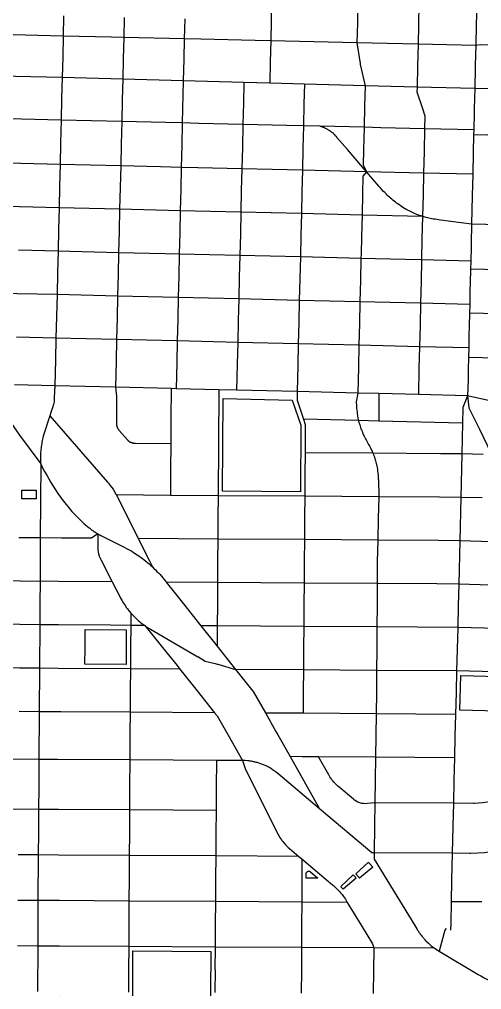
# Model space of a CAD drawing. Extents: x 1 to 394, y 101 to 384.
# Drawn here: x 141.66 to 165.46, y 213.8 to 263.77 of the extents above; entities that cross this region are included whole.
import ezdxf

# ---------------------------------------------------------------- set-up
doc = ezdxf.new("R2010")
doc.units = 0
doc.layers.get('0').update_dxf_attribs({"linetype": 'CONTINUOUS'})

msp = doc.modelspace()

# ---------------------------------------------------------------- linework, layer by layer
at = {"color": 4}
for points in [[(154.652714, 264.740391), (154.603579, 262.66963)], [(159.092964, 264.638077), (159.068449, 263.598605)], [(162.240011, 264.564416), (162.215496, 263.479927)], [(165.211094, 264.498938), (165.190665, 263.50857)], [(143.938811, 263.950554), (143.91021, 262.911083), (143.889739, 261.842968)], [(147.057225, 263.872797), (147.03271, 262.841518)], [(150.179726, 263.799137), (150.15521, 262.767847)], [(159.068407, 263.598605), (159.043892, 262.56323)], [(162.215464, 263.479927), (162.190949, 262.493656)], [(165.190633, 263.50857), (165.166118, 262.428177)], [(143.910168, 262.911083), (140.681268, 262.988819)], [(146.406528, 262.853786), (143.910168, 262.911093)], [(147.032668, 262.841518), (146.406528, 262.853776)], [(147.032668, 262.841518), (147.008153, 261.765211)], [(150.155169, 262.767847), (147.032668, 262.841497)], [(150.155169, 262.767847), (150.130653, 261.72429)], [(151.006387, 262.751483), (150.155169, 262.767826)], [(153.797399, 262.686005), (151.006387, 262.751483)], [(154.6036, 262.66963), (153.797399, 262.685973)], [(154.6036, 262.66963), (154.579085, 261.593333)], [(159.04385, 262.56323), (154.6036, 262.66963)], [(159.04385, 262.56323), (159.211642, 261.49102)], [(162.190907, 262.493656), (159.04385, 262.56322)], [(162.190907, 262.493656), (162.166392, 261.364159)], [(165.166076, 262.428177), (162.190907, 262.493656)], [(165.166076, 262.428177), (165.141561, 261.40508)], [(168.828778, 262.38317), (165.387068, 262.469078), (165.166076, 262.428114)], [(143.889707, 261.842968), (143.861106, 260.770758)], [(147.008111, 261.765211), (146.983596, 260.688915)], [(150.130612, 261.72429), (150.102011, 260.607062)], [(154.579043, 261.593333), (154.550442, 260.488384)], [(159.211642, 261.49102), (159.215833, 261.466504), (159.215833, 261.450161), (159.461371, 260.35749), (159.436762, 259.309773), (159.412205, 258.213016)], [(162.16635, 261.364159), (162.141835, 260.283766)], [(165.14153, 261.40508), (165.14153, 261.40089), (165.137339, 261.298534)], [(143.861064, 260.770758), (140.632154, 260.848494)], [(165.137433, 261.298681), (165.112918, 260.218288)], [(143.861064, 260.770758), (143.836549, 259.702643)], [(146.983554, 260.688915), (143.861064, 260.770737)], [(146.983554, 260.688915), (146.954953, 259.628983)], [(150.101969, 260.607062), (146.983554, 260.688883)], [(150.101969, 260.607062), (150.048748, 258.438094)], [(153.220373, 260.525219), (150.101969, 260.607041)], [(153.220373, 260.525219), (153.195858, 259.453008)], [(154.550401, 260.488384), (153.220373, 260.525219)], [(156.338777, 260.43928), (154.550401, 260.488415)], [(156.338777, 260.43928), (156.314262, 259.416173)], [(159.461277, 260.357427), (156.338777, 260.439249)], [(165.112876, 260.218288), (162.141793, 260.283766), (159.461277, 260.357416)], [(162.141793, 260.283766), (162.137603, 260.04641), (162.399516, 259.236113)], [(165.112876, 260.218288), (165.088361, 259.174731)], [(168.775578, 260.132349), (165.112876, 260.218256)], [(143.836507, 259.702643), (143.811992, 258.585425)], [(146.954911, 259.628983), (146.930396, 258.511754)], [(153.195816, 259.453008), (153.171301, 258.360337)], [(156.31422, 259.416173), (156.289705, 258.286676)], [(162.399621, 259.236113), (162.542856, 258.798225), (162.530599, 258.139345)], [(165.084233, 258.970103), (165.063804, 258.077963)], [(165.088319, 259.174731), (165.084129, 258.970103)], [(141.765757, 258.634529), (140.578954, 258.66313)], [(143.81195, 258.585425), (141.765757, 258.63456)], [(143.81195, 258.585425), (143.783349, 257.419083)], [(146.930354, 258.511754), (143.81195, 258.585404)], [(146.930354, 258.511754), (146.901753, 257.345422)], [(149.19755, 258.458555), (146.930354, 258.511775)], [(150.048769, 258.438094), (149.19755, 258.458523)], [(150.048769, 258.438094), (150.024254, 257.271762)], [(150.90817, 258.417633), (150.048769, 258.438062)], [(153.171259, 258.360337), (150.90817, 258.417633)], [(153.171259, 258.360337), (153.142658, 257.198101)], [(155.438455, 258.307137), (153.171259, 258.360358)], [(156.289673, 258.286676), (155.438455, 258.307106)], [(156.289673, 258.286676), (156.261072, 257.12443)], [(157.149074, 258.266216), (156.289673, 258.286645)], [(159.412174, 258.213016), (157.149074, 258.266216)], [(158.556859, 257.067145), (158.016657, 257.693275), (158.004399, 257.713704), (157.98397, 257.734133), (157.963541, 257.758649), (157.898063, 257.824127), (157.877633, 257.848642), (157.853118, 257.869071), (157.832689, 257.8895), (157.783554, 257.930464), (157.759039, 257.946807), (157.709904, 257.98777), (157.660769, 258.020457), (157.636254, 258.040886), (157.611739, 258.05723), (157.583138, 258.073573), (157.558623, 258.089917), (157.530022, 258.102174), (157.505507, 258.118518), (157.476906, 258.134861), (157.419599, 258.159376), (157.395084, 258.175719), (157.337777, 258.200235), (157.309176, 258.208616), (157.25187, 258.233131), (157.223269, 258.241512), (157.190582, 258.25377), (157.161981, 258.262151), (157.149724, 258.266341)], [(159.412174, 258.213016), (159.383573, 257.046684)], [(160.271574, 258.192555), (159.412174, 258.212984)], [(162.530578, 258.139345), (160.271574, 258.192566)], [(162.530578, 258.139345), (162.501977, 256.973013)], [(165.063773, 258.077963), (162.530578, 258.139355)], [(165.063773, 258.077963), (165.055392, 257.832424)], [(143.783307, 257.419083), (143.758792, 256.297769)], [(146.901712, 257.345422), (146.877196, 256.224108)], [(165.05558, 257.832424), (165.035151, 256.915727)], [(168.714186, 257.742389), (165.05558, 257.832382)], [(150.024212, 257.271762), (149.999697, 256.150448)], [(153.142616, 257.198101), (153.118101, 256.076777)], [(156.26102, 257.12443), (156.236505, 256.003116)], [(159.534938, 255.925359), (158.556859, 257.067145)], [(159.38352, 257.046684), (159.367177, 256.281404), (159.534959, 255.925359)], [(162.501924, 256.973013), (162.477409, 255.855795)], [(165.035119, 256.915727), (165.010604, 255.798499)], [(141.737104, 256.350969), (140.525754, 256.375484)], [(143.75875, 256.297769), (141.737104, 256.35099)], [(143.75875, 256.297769), (143.73015, 255.180551)], [(146.877155, 256.224108), (143.75875, 256.297758)], [(146.877155, 256.224108), (146.848554, 255.10688)], [(148.923358, 256.179091), (146.877155, 256.22414)], [(149.999655, 256.150448), (148.923358, 256.179049)], [(149.999655, 256.150448), (149.971054, 255.033219)], [(150.846777, 256.134073), (149.999655, 256.150416)], [(153.118059, 256.076777), (150.846777, 256.134083)], [(153.118059, 256.076777), (153.089458, 254.959559)], [(156.236473, 256.003116), (153.118059, 256.076766)], [(156.236473, 256.003116), (156.207872, 254.885898)], [(159.534938, 255.925359), (156.236473, 256.003095)], [(159.534938, 255.925359), (159.354877, 255.704378), (159.330362, 254.812227)], [(160.549852, 254.783584), (160.545662, 254.787775), (160.480183, 254.849168), (160.418791, 254.91056), (160.296027, 255.041517), (160.23872, 255.106995), (160.197757, 255.15613), (159.534781, 255.925496)], [(162.477378, 255.855795), (159.534938, 255.925359)], [(162.477378, 255.855795), (162.448777, 254.738567)], [(165.010573, 255.798499), (162.477378, 255.855806)], [(165.010573, 255.798499), (164.981972, 254.677185)], [(143.730108, 255.180551), (143.705593, 254.063323)], [(146.848512, 255.10688), (146.823997, 253.989662)], [(149.971012, 255.033219), (149.946497, 253.916002)], [(153.089416, 254.959559), (153.064901, 253.84233)], [(156.20782, 254.885898), (156.183305, 253.76867)], [(159.33032, 254.812227), (159.305805, 253.695009)], [(162.424178, 253.621349), (162.346442, 253.645864), (162.272792, 253.670379), (162.125471, 253.727686), (162.051821, 253.760373), (161.978171, 253.788973), (161.904521, 253.82166), (161.834957, 253.858538), (161.761307, 253.891224), (161.622168, 253.964875), (161.413454, 254.087649), (161.347976, 254.128612), (161.151541, 254.263665), (161.086062, 254.3128), (161.02467, 254.357849), (160.959191, 254.406984), (160.897799, 254.460205), (160.836406, 254.50934), (160.7791, 254.562561), (160.717707, 254.615782), (160.660401, 254.673088), (160.603094, 254.726309), (160.549873, 254.783616)], [(162.448724, 254.738567), (162.424209, 253.621349)], [(164.98192, 254.677185), (164.949233, 253.232565)], [(143.705551, 254.063323), (141.663443, 254.112458), (140.472554, 254.145113)], [(143.705551, 254.063323), (143.67695, 252.950191)], [(146.823955, 253.989662), (143.705551, 254.063312)], [(146.823955, 253.989662), (146.795354, 252.872434)], [(149.946455, 253.916002), (146.823955, 253.989652)], [(149.946455, 253.916002), (149.917854, 252.798773)], [(153.064859, 253.84233), (149.946455, 253.915981)], [(153.064859, 253.84233), (153.040344, 252.725113)], [(156.183263, 253.76867), (153.064859, 253.84232)], [(156.183263, 253.76867), (156.154662, 252.651442)], [(162.424178, 253.621349), (159.305763, 253.694999), (156.183263, 253.768659)], [(159.305763, 253.695009), (159.277162, 252.577781)], [(162.424178, 253.621349), (162.395577, 252.471381)], [(164.94918, 253.232565), (163.344961, 253.433096), (163.250881, 253.445354), (163.160888, 253.457611), (163.066809, 253.473955), (162.976815, 253.490298), (162.882736, 253.506641), (162.61263, 253.568034), (162.43257, 253.617169), (162.424188, 253.621359)], [(143.676897, 252.950191), (143.652382, 251.828876)], [(146.795312, 252.872434), (146.770797, 251.755216)], [(164.94918, 253.232565), (164.924665, 252.238111)], [(168.60369, 253.146626), (164.94918, 253.232533)], [(149.917812, 252.798773), (149.893297, 251.681545)], [(153.040302, 252.725113), (153.011701, 251.607884)], [(156.15462, 252.651442), (156.130105, 251.534224)], [(159.277121, 252.577781), (159.260777, 251.693823), (159.252396, 251.460563)], [(162.395525, 252.471381), (162.37101, 251.386892)], [(143.652351, 251.828876), (141.610243, 251.882097)], [(164.920538, 252.049868), (164.904194, 251.32551)], [(164.924623, 252.238111), (164.920433, 252.049868)], [(143.652351, 251.828876), (143.627836, 250.711648)], [(146.770755, 251.755216), (143.652351, 251.828866)], [(146.770755, 251.755216), (146.742154, 250.637987)], [(149.172993, 251.69792), (146.770755, 251.755226)], [(149.893255, 251.681545), (149.172993, 251.697888)], [(149.893255, 251.681545), (149.864654, 250.564327)], [(153.011659, 251.607884), (149.893255, 251.681534)], [(153.011659, 251.607884), (152.987144, 250.490656)], [(156.130063, 251.534224), (153.011659, 251.607884)], [(156.130063, 251.534224), (156.101462, 250.416995)], [(159.252564, 251.460563), (156.130063, 251.534213)], [(159.252564, 251.460563), (159.223963, 250.343335)], [(161.523845, 251.407353), (159.252564, 251.460574)], [(162.370968, 251.386892), (161.523845, 251.407321)], [(162.370968, 251.386892), (162.346453, 250.269674)], [(164.904163, 251.32551), (162.370968, 251.386903)], [(164.895981, 250.912179), (164.879637, 250.208282)], [(164.904163, 251.32551), (164.895782, 250.912179)], [(168.546404, 250.822144), (164.895981, 250.912137)], [(143.627794, 250.711648), (143.599193, 249.59443)], [(146.742112, 250.637987), (146.717597, 249.520759)], [(149.864602, 250.564327), (149.840087, 249.447099)], [(152.987102, 250.490656), (152.958501, 249.373438)], [(156.10142, 250.416995), (156.076905, 249.299777)], [(159.223921, 250.343335), (159.199406, 249.226106)], [(162.346421, 250.269674), (162.31782, 249.14835)], [(164.879616, 250.208282), (164.867359, 249.770394)], [(143.599151, 249.59443), (141.552947, 249.643565), (140.366155, 249.672135)], [(143.599151, 249.59443), (143.57055, 248.477202)], [(146.717555, 249.520759), (143.599151, 249.594409)], [(146.717555, 249.520759), (146.69304, 248.403541)], [(149.840055, 249.447099), (146.717555, 249.520749)], [(149.840055, 249.447099), (149.81554, 248.32987)], [(152.958459, 249.373438), (149.840055, 249.447088)], [(152.958459, 249.373438), (152.933944, 248.25621)], [(156.076863, 249.299777), (152.958459, 249.373438)], [(164.867338, 249.770394), (164.850994, 249.086968)], [(156.076863, 249.299777), (156.052348, 248.178453)], [(159.199364, 249.226106), (156.076863, 249.299757)], [(159.199364, 249.226106), (159.170763, 248.104792)], [(162.317768, 249.14835), (159.199364, 249.226086)], [(162.317768, 249.14835), (162.293253, 248.031132), (162.26462, 246.909818)], [(164.850963, 249.086968), (162.317768, 249.14836)], [(164.850963, 249.086968), (164.842582, 248.632715)], [(143.570498, 248.477202), (143.545983, 247.355888)], [(146.692998, 248.403541), (146.664397, 247.282217)], [(164.842781, 248.632715), (164.826437, 247.969739)], [(168.489108, 248.546776), (164.842781, 248.632684)], [(149.815498, 248.32987), (149.786897, 247.208556)], [(152.933902, 248.25621), (152.905301, 247.134895)], [(156.052306, 248.178453), (156.023705, 247.061235)], [(159.170721, 248.104792), (159.146206, 246.987564)], [(164.826406, 247.969739), (164.814148, 247.495026)], [(143.545941, 247.355888), (141.507929, 247.409108)], [(143.545941, 247.355888), (143.51734, 246.242755)], [(146.664355, 247.282217), (143.545941, 247.355867)], [(164.814138, 247.495026), (164.80188, 246.852521)], [(146.664355, 247.282217), (146.63984, 246.169084)], [(149.786855, 247.208556), (146.664355, 247.282206)], [(149.786855, 247.208556), (149.76234, 246.091338)], [(152.905259, 247.134895), (149.786855, 247.208546)], [(152.905259, 247.134895), (152.880744, 246.017667)], [(156.023664, 247.061235), (152.905259, 247.134885)], [(156.023664, 247.061235), (155.999148, 245.944007)], [(159.146164, 246.987564), (156.023664, 247.061214)], [(159.146164, 246.987564), (159.117563, 245.86625)], [(162.264568, 246.909818), (159.146164, 246.987553)], [(162.264568, 246.909818), (162.240053, 245.792589)], [(164.801859, 246.852521), (162.264568, 246.909828)], [(164.801859, 246.852521), (164.789602, 246.357337)], [(164.789581, 246.357337), (164.773238, 245.731207)], [(168.431812, 246.271398), (164.789581, 246.357306)], [(143.517298, 246.242755), (143.488697, 244.900449)], [(146.639798, 246.169084), (146.607111, 244.822692)], [(149.762298, 246.091338), (149.729612, 244.749032)], [(152.880702, 246.017667), (152.848016, 244.675361)], [(155.999107, 245.944007), (155.96642, 244.6017)], [(159.117521, 245.86625), (159.08892, 244.52804)], [(162.240011, 245.792589), (162.207324, 244.454379)], [(164.773206, 245.731207), (164.764825, 245.219648)], [(139.097509, 245.015031), (139.69091, 244.798135), (139.944631, 244.646718), (140.198362, 244.425726), (140.37024, 244.196552), (141.667539, 242.359072)], [(143.488655, 244.900449), (141.413808, 244.949584)], [(143.488655, 244.900449), (143.460054, 244.290683), (143.455863, 244.266168), (143.455863, 244.208862), (143.451673, 244.180261), (143.451673, 244.155746), (143.447482, 244.123059), (143.443291, 244.098544), (143.426948, 243.983962), (143.418567, 243.959447), (143.414376, 243.930846), (143.405995, 243.902245), (143.397614, 243.87773), (143.389233, 243.849129), (143.380851, 243.824614), (143.29903, 243.570893)], [(146.607059, 244.822692), (143.488655, 244.900428)], [(164.765024, 245.219648), (164.744563, 244.388901)], [(149.479924, 244.757214), (146.607059, 244.822692)], [(146.607059, 244.822692), (146.664366, 244.372526), (146.660175, 243.488568)], [(149.479924, 244.757214), (149.467667, 243.218473)], [(149.729559, 244.749032), (149.479924, 244.757413)], [(151.931266, 244.695821), (149.729559, 244.749042)], [(151.931266, 244.695821), (151.894389, 239.240657), (151.88605, 238.123439)], [(152.847963, 244.675361), (151.931266, 244.69579)], [(155.966367, 244.6017), (152.847963, 244.67535)], [(155.966367, 244.6017), (155.957986, 244.151534), (156.289474, 243.173455)], [(159.088868, 244.52804), (155.966367, 244.60169)], [(160.177443, 244.499386), (159.088868, 244.527987), (159.011132, 244.08197), (159.011132, 244.012406), (159.015322, 243.938756), (159.015322, 243.869191), (159.019513, 243.799627), (159.027894, 243.725977), (159.032085, 243.656413), (159.048428, 243.517263), (159.060686, 243.447699), (159.072943, 243.374049), (159.097458, 243.2349), (159.113802, 243.165336), (159.130145, 243.108029)], [(160.177443, 244.499386), (160.169062, 243.08342)], [(162.207272, 244.454379), (160.177443, 244.499428)], [(164.744563, 244.388901), (162.207272, 244.454379)], [(164.744563, 244.388901), (164.50311, 243.775039), (164.49892, 243.762781), (164.486662, 242.981137)], [(164.744563, 244.388901), (164.805956, 243.766856), (165.350243, 242.665992)], [(168.378612, 243.946917), (166.790757, 243.98788), (166.430626, 244.012395), (166.074591, 244.069702), (165.739017, 244.155609), (164.744563, 244.38888)], [(143.230827, 243.353515), (142.891157, 242.301776), (142.870728, 242.22404), (142.838041, 242.076708), (142.821698, 241.998972), (142.80944, 241.925322), (142.797183, 241.847586), (142.788801, 241.76985), (142.776544, 241.6962), (142.768163, 241.618465), (142.763972, 241.540729), (142.755591, 241.462993), (142.7514, 241.389343), (142.7514, 241.078326), (142.755591, 241.004676), (142.755591, 240.92694), (142.759781, 240.877805)], [(143.230827, 243.353515), (146.20191, 239.932276), (146.242874, 239.887227), (146.279751, 239.838092), (146.320714, 239.788957), (146.43121, 239.641636), (146.468088, 239.588416), (146.500774, 239.539281), (146.631731, 239.326471), (146.656246, 239.277336)], [(143.300402, 243.570421), (143.230838, 243.353515)], [(146.660259, 243.488568), (146.660259, 243.288037)], [(146.660259, 243.288037), (146.656068, 242.985202), (146.656068, 242.944239), (146.660259, 242.935858), (146.660259, 242.907257), (146.664449, 242.898875), (146.664449, 242.878446), (146.66864, 242.870065), (146.66864, 242.857807), (146.672831, 242.849426), (146.672831, 242.841045), (146.677021, 242.828787), (146.681212, 242.820406), (146.681212, 242.812025), (146.685402, 242.799767), (146.689593, 242.791386), (146.689593, 242.783005), (146.697974, 242.766662), (146.702165, 242.754404), (146.72668, 242.705269), (146.735061, 242.696888), (146.747319, 242.672373), (146.7557, 242.663991), (146.764081, 242.647648), (146.772462, 242.639267), (146.776653, 242.630886), (146.785034, 242.622504), (146.789225, 242.614123), (146.797606, 242.605742), (147.223215, 242.11874), (147.231597, 242.102397), (147.239978, 242.098206), (147.248359, 242.089825), (147.25255, 242.081444), (147.260931, 242.077253), (147.277274, 242.06091), (147.285656, 242.056719), (147.289846, 242.048338), (147.298227, 242.044147), (147.306609, 242.035766), (147.322952, 242.027385), (147.331333, 242.019003), (147.347677, 242.010622), (147.356058, 242.002241), (147.397021, 241.981812)], [(149.467646, 243.218473), (149.459265, 241.917088)], [(159.129789, 243.107977), (156.289673, 243.173455)], [(156.289673, 243.173455), (156.379667, 242.907445), (156.371285, 241.450557)], [(159.129789, 243.107977), (159.129789, 243.099595), (159.146132, 243.030031), (159.187096, 242.890892), (159.207525, 242.825414), (159.23204, 242.75585), (159.252469, 242.690371), (159.276984, 242.624893), (159.305585, 242.559415), (159.3301, 242.493936), (159.387407, 242.36298), (159.420094, 242.297501), (159.436437, 242.2689)], [(160.169261, 243.08342), (159.129789, 243.107935)], [(164.486746, 242.981116), (160.169261, 243.083472)], [(164.486746, 242.981116), (164.466317, 242.187183)], [(141.667539, 242.359072), (142.7602, 240.877616)], [(165.350233, 242.665992), (165.996834, 241.35234)], [(149.459464, 241.917088), (147.638338, 241.925469), (147.629957, 241.925469), (147.617699, 241.92966), (147.580822, 241.92966), (147.57244, 241.93385), (147.552011, 241.93385), (147.54363, 241.938041), (147.531372, 241.938041), (147.522991, 241.942231), (147.51461, 241.942231), (147.502352, 241.946422), (147.493971, 241.946422), (147.48559, 241.950613), (147.473332, 241.954803), (147.464951, 241.954803), (147.448608, 241.963184), (147.43635, 241.967375), (147.420007, 241.975756), (147.411626, 241.975756), (147.403244, 241.979947), (147.390987, 241.988328)], [(149.459464, 241.917088), (149.451082, 240.58706)], [(159.43672, 242.269037), (159.448978, 242.23635), (159.481664, 242.170871), (159.518542, 242.109479), (159.551229, 242.048086), (159.612621, 241.945731), (159.645308, 241.884338), (159.710786, 241.769756), (159.739387, 241.71245), (159.796694, 241.589675), (159.825295, 241.532368), (159.84981, 241.470976), (159.870239, 241.425927)], [(164.466275, 242.187183), (164.449911, 241.393261)], [(156.371516, 241.450557), (156.363135, 240.333329)], [(159.870522, 241.426), (156.371516, 241.450515)], [(159.870522, 241.426), (159.874713, 241.409657), (159.899228, 241.348264), (159.923743, 241.282786), (159.964706, 241.160011), (159.985135, 241.094533), (160.005565, 241.03314), (160.0547, 240.836705), (160.066957, 240.771227), (160.079215, 240.709834), (160.10373, 240.578878), (160.112111, 240.509314), (160.136626, 240.312879), (160.136626, 240.304497)], [(163.349057, 241.401443), (159.870522, 241.425958)], [(164.449911, 241.393261), (163.349057, 241.401642)], [(164.449911, 241.393261), (164.392604, 239.154718)], [(165.550764, 241.360522), (164.449911, 241.393261)], [(142.7602, 240.877616), (142.735685, 237.063507)], [(142.7602, 240.877616), (142.858365, 240.681181), (142.960721, 240.484746), (143.067121, 240.292407), (143.177617, 240.100069), (143.288113, 239.911816), (143.402705, 239.723563), (143.521384, 239.53531), (143.644148, 239.351153), (143.771019, 239.171093), (143.865098, 239.03604)], [(149.451271, 240.58706), (149.44289, 239.257032)], [(156.363334, 240.333329), (156.354953, 239.212015)], [(160.136521, 240.304686), (160.140712, 240.247379), (160.144903, 240.181901), (160.144903, 240.112337), (160.149093, 240.063202), (160.169522, 239.18334)], [(143.86515, 239.03604), (144.36442, 238.422178), (144.990561, 237.796048), (145.25657, 237.583238), (145.281086, 237.562809), (145.297429, 237.550551), (145.317858, 237.534208), (145.334202, 237.517864), (145.354631, 237.505607), (145.395594, 237.47292), (145.416023, 237.460662), (145.436453, 237.444319), (145.456882, 237.432061), (145.456882, 237.427871), (145.497845, 237.403356), (145.518274, 237.387012), (145.538704, 237.374755), (145.567305, 237.354325), (145.579562, 237.345944), (145.620525, 237.321429), (145.64504, 237.309172), (145.66547, 237.292828), (145.685899, 237.280571), (145.698157, 237.27638)], [(146.656162, 239.277493), (146.660353, 239.273302), (146.688954, 239.215996), (146.717555, 239.162775), (147.220921, 238.156053)], [(149.443089, 239.257032), (146.656162, 239.277461)], [(151.894431, 239.240657), (149.443089, 239.257001)], [(156.355152, 239.212015), (151.894431, 239.240615)], [(156.355152, 239.212015), (156.34677, 238.094786)], [(160.169261, 239.183372), (156.355152, 239.211973)], [(160.169261, 239.183372), (160.144745, 238.066143)], [(163.291761, 239.162901), (160.169261, 239.18333)], [(164.392614, 239.154718), (163.291761, 239.1631)], [(164.392614, 239.154718), (164.339394, 236.920272)], [(165.493468, 239.121979), (164.392614, 239.154666)], [(147.220921, 238.156179), (147.781573, 237.034854)], [(151.886249, 238.123439), (151.877867, 237.006211)], [(156.346959, 238.094786), (156.338578, 236.977568)], [(160.144704, 238.066143), (160.116103, 236.948915)], [(142.735654, 237.063507), (141.638886, 237.071889)], [(142.735654, 237.063507), (142.723396, 234.829061)], [(143.852872, 237.059411), (142.735654, 237.063602)], [(145.698544, 237.276307), (145.375249, 237.051229), (144.413534, 237.055419), (143.852872, 237.05961)], [(145.698544, 237.276307), (145.694354, 236.564237), (145.694354, 236.511017), (145.698544, 236.482416), (145.698544, 236.453815), (145.718973, 236.31058), (145.727355, 236.286064), (145.731545, 236.257464), (145.739926, 236.228863), (145.748308, 236.204347), (145.756689, 236.175747), (145.76507, 236.151231), (145.777328, 236.12263), (145.785709, 236.098115), (145.797966, 236.069514), (145.834844, 235.995864), (145.867531, 235.9263)], [(145.698544, 237.276307), (145.706925, 237.267925), (145.73144, 237.255668), (145.772404, 237.231153), (145.796919, 237.218895), (145.817348, 237.206638), (145.845949, 237.19438), (145.862292, 237.185999), (146.783086, 236.72765)], [(147.781573, 237.034854), (148.342235, 235.91354)], [(151.878066, 237.006211), (147.781573, 237.034812)], [(151.878066, 237.006211), (151.869685, 235.888983)], [(156.338777, 236.977568), (151.878066, 237.006169)], [(156.338777, 236.977568), (156.330396, 235.856244)], [(160.116061, 236.948915), (156.338777, 236.977516)], [(160.116061, 236.948915), (160.091546, 235.831697)], [(163.238561, 236.928454), (160.116061, 236.948884)], [(164.339415, 236.920272), (163.238561, 236.928653)], [(164.339415, 236.920272), (164.286194, 234.685826)], [(165.440268, 236.887533), (164.339415, 236.92022)], [(168.227195, 236.822055), (165.440268, 236.887533)], [(146.783033, 236.727933), (147.445999, 236.38007), (147.540078, 236.322764), (147.728331, 236.199989), (147.818325, 236.138597), (147.998385, 236.00764), (148.088378, 235.938076), (148.174286, 235.868512), (148.260194, 235.794862), (148.346101, 235.725297), (148.427923, 235.651647), (148.509745, 235.573911)], [(145.866336, 235.925818), (146.443363, 234.804504)], [(148.342235, 235.91354), (148.510028, 235.573869)], [(151.869884, 235.888983), (151.861503, 234.767669)], [(156.330595, 235.856244), (156.322213, 234.739026)], [(148.510028, 235.573869), (148.591849, 235.496134), (148.669585, 235.418398), (148.747321, 235.336576), (148.825057, 235.25884), (148.902793, 235.172932), (148.976443, 235.091111), (149.046007, 235.005203), (149.119657, 234.919295), (149.189221, 234.833388), (149.201479, 234.812959), (149.221908, 234.788444)], [(160.091504, 235.831697), (160.083122, 234.714469)], [(141.692086, 234.833147), (137.403254, 234.861748)], [(142.723375, 234.829061), (141.692086, 234.833252)], [(142.723375, 234.829061), (142.714994, 233.711833)], [(143.693272, 234.820868), (142.723375, 234.82925)], [(146.443363, 234.804504), (143.693272, 234.820847)], [(146.443363, 234.804504), (146.852598, 234.006485), (146.856788, 234.002295), (146.954953, 233.818138), (146.991831, 233.756746), (147.028708, 233.699439), (147.065586, 233.638046), (147.102463, 233.58074), (147.184285, 233.466147), (147.225248, 233.412927), (147.266211, 233.35562), (147.401254, 233.19601)], [(149.222097, 234.788129), (150.114247, 233.662719)], [(151.861692, 234.767669), (149.222097, 234.788098)], [(151.861692, 234.767669), (151.857501, 233.650451)], [(156.322412, 234.739026), (151.861692, 234.767627)], [(156.322412, 234.739026), (156.314031, 233.621797)], [(160.083322, 234.714469), (156.322412, 234.738984)], [(160.083322, 234.714469), (160.079131, 233.59724)], [(163.156708, 234.694008), (160.083322, 234.714437)], [(164.286215, 234.685826), (163.156708, 234.694207)], [(164.286215, 234.685826), (164.257614, 233.568597)], [(165.387068, 234.653087), (164.286215, 234.685773)], [(169.319866, 234.558955), (165.387068, 234.653034)], [(142.715193, 233.711833), (142.711003, 232.590518)], [(150.114247, 233.662719), (151.010473, 232.541404)], [(151.857606, 233.650451), (151.849225, 232.533222)], [(156.31422, 233.621797), (156.305839, 232.504579)], [(160.079225, 233.59724), (160.070844, 232.480022)], [(164.257572, 233.568597), (164.233057, 232.451369)], [(147.400981, 233.196188), (147.3926, 232.557779)], [(147.400981, 233.196188), (147.44603, 233.142967), (147.495165, 233.093832), (147.540215, 233.044697), (147.63838, 232.946532), (147.6916, 232.897397), (147.740735, 232.852348), (147.793956, 232.803213), (147.847177, 232.758164), (147.900398, 232.717201), (147.953619, 232.672152), (148.010925, 232.631188), (148.064146, 232.590225), (148.113281, 232.553348)], [(141.675722, 232.598701), (137.386889, 232.627302)], [(142.711097, 232.590518), (141.675722, 232.5989)], [(142.711097, 232.590518), (142.694753, 230.356062)], [(143.680994, 232.586422), (142.711097, 232.590613)], [(146.349242, 232.565961), (143.680994, 232.586391)], [(147.392799, 232.557779), (146.349242, 232.566161)], [(147.392799, 232.557779), (147.388609, 231.440551)], [(148.113061, 232.553683), (147.392799, 232.557874)], [(148.113061, 232.553683), (149.025662, 231.428272)], [(148.113061, 232.553683), (148.121442, 232.549492), (148.178749, 232.508529), (148.236056, 232.471652), (148.297448, 232.434774), (148.354755, 232.397897), (148.416147, 232.361019), (150.851125, 230.949139)], [(151.849424, 232.533222), (151.010473, 232.541604)], [(151.010473, 232.541404), (151.841231, 231.493751)], [(151.849424, 232.533222), (151.841042, 231.493751)], [(156.306038, 232.504579), (151.849424, 232.53318)], [(156.306038, 232.504579), (156.297656, 231.387351)], [(160.071043, 232.480022), (156.306038, 232.504538)], [(160.071043, 232.480022), (160.062662, 231.358708)], [(164.233015, 232.451369), (160.071043, 232.47997)], [(164.233015, 232.451369), (164.204414, 231.330055)], [(170.383884, 232.295866), (164.233015, 232.451369)], [(147.388703, 231.440551), (147.380322, 230.327419)], [(149.025662, 231.428272), (149.782759, 230.491115), (149.93008, 230.311055), (147.380521, 230.327398)], [(151.841231, 231.493751), (151.902623, 231.416015)], [(151.902623, 231.415994), (152.79886, 230.29468)], [(156.297855, 231.387351), (156.289474, 230.270123)], [(160.062861, 231.358708), (160.05448, 230.24148)], [(150.850873, 230.949463), (151.231465, 230.724385), (151.74711, 230.597515), (151.800331, 230.585257), (151.849466, 230.568914), (151.878066, 230.560532), (152.79886, 230.294523)], [(164.204362, 231.330055), (164.175761, 230.212837)], [(141.663443, 230.360158), (137.370515, 230.388759)], [(142.694722, 230.356062), (141.663443, 230.360252)], [(142.694722, 230.356062), (142.682464, 228.113433)], [(143.664629, 230.34788), (142.694722, 230.356261)], [(147.380521, 230.327419), (143.664629, 230.347848)], [(147.380521, 230.327419), (147.372139, 229.206105)], [(149.93008, 230.311055), (150.822231, 229.185644)], [(152.79886, 230.29468), (153.691, 229.169269)], [(156.289673, 230.270123), (152.79886, 230.294638)], [(156.289673, 230.270123), (156.281292, 229.148809)], [(160.054679, 230.24148), (156.289673, 230.270081)], [(160.054679, 230.24148), (160.050488, 229.124252)], [(164.175719, 230.212837), (160.054679, 230.241438)], [(164.175719, 230.212837), (164.151204, 229.095609)], [(171.443816, 230.036863), (164.175719, 230.212837)], [(147.372339, 229.206105), (147.363957, 228.088876)], [(150.822231, 229.185644), (151.714371, 228.064319)], [(153.691, 229.169269), (153.707343, 229.14884), (154.329388, 228.047986)], [(156.281481, 229.148809), (156.273099, 228.03158)], [(160.050582, 229.124252), (160.034239, 228.007034)], [(164.151162, 229.095609), (164.122561, 227.97838)], [(142.682454, 228.113433), (141.647068, 228.117624)], [(142.682454, 228.113433), (142.666111, 225.653899)], [(143.795586, 228.109337), (142.682454, 228.113528)], [(147.364156, 228.088876), (143.795586, 228.109306)], [(147.364156, 228.088876), (147.355775, 226.967562)], [(151.714371, 228.064319), (147.364156, 228.088834)], [(151.714371, 228.064319), (151.849424, 227.896538), (152.389615, 226.943005)], [(154.329408, 228.047955), (154.86961, 227.090337), (154.967775, 226.922544)], [(156.273298, 228.03158), (154.329408, 228.047924)], [(160.034218, 228.007034), (156.273298, 228.031549)], [(160.034218, 228.007034), (160.017875, 226.889805)], [(164.122519, 227.97838), (160.034218, 228.006981)], [(164.122519, 227.97838), (164.093918, 226.861162)], [(147.355964, 226.967562), (147.347582, 225.629352)], [(152.389615, 226.943005), (153.150798, 225.596613)], [(154.967828, 226.922544), (155.602151, 225.80123)], [(160.017843, 226.889805), (160.0015, 225.772577)], [(172.749287, 227.254033), (167.343237, 224.029218), (167.294102, 224.000617), (167.269587, 223.984274), (166.860342, 223.77556), (166.430636, 223.607779), (165.988662, 223.489101), (165.53441, 223.41545), (165.076062, 223.390935), (165.035099, 223.390935), (164.012002, 223.399317)], [(164.093876, 226.861162), (164.069361, 225.743934)], [(142.666079, 225.653899), (137.341872, 225.694862)], [(142.666079, 225.653899), (142.657698, 224.258393)], [(143.63189, 225.649813), (142.666079, 225.654003)], [(147.347782, 225.629352), (143.63189, 225.649781)], [(147.347782, 225.629352), (147.335524, 224.22975)], [(151.804406, 225.604795), (147.347782, 225.62931)], [(151.804406, 225.604795), (151.792148, 224.209289)], [(153.150798, 225.596613), (153.134455, 225.596613), (151.804427, 225.604994)], [(154.701818, 225.125986), (154.697627, 225.130177), (154.656664, 225.154692), (154.615701, 225.183293), (154.533879, 225.232428), (154.48883, 225.256943), (154.447867, 225.277372), (154.402818, 225.301887), (154.357768, 225.322316), (154.316805, 225.342746), (154.226812, 225.383709), (154.136818, 225.416396), (154.091769, 225.436825), (154.042634, 225.449082), (153.952641, 225.481769), (153.903506, 225.494027), (153.858457, 225.506284), (153.809322, 225.518542), (153.764273, 225.530799), (153.715138, 225.539181), (153.666003, 225.551438), (153.620954, 225.559819), (153.571819, 225.568201), (153.522684, 225.572391), (153.473549, 225.580773), (153.4285, 225.584963), (153.281168, 225.597221), (153.150211, 225.597221)], [(153.150798, 225.596613), (153.306312, 225.134168), (154.329408, 223.100243)], [(157.063135, 225.793048), (156.220099, 225.797239), (155.602151, 225.801429)], [(155.602151, 225.80123), (155.909082, 225.261029), (157.124517, 223.108436)], [(157.75884, 224.614438), (157.750459, 224.626695), (157.701324, 224.692174), (157.652189, 224.765824), (157.63176, 224.79851), (157.607244, 224.835388), (157.594987, 224.859903), (157.062978, 225.792975)], [(160.001479, 225.772577), (157.063135, 225.793006)], [(160.001479, 225.772577), (159.989221, 224.598063)], [(164.069319, 225.743934), (160.001479, 225.772535)], [(164.069319, 225.743934), (164.040718, 224.56942)], [(157.124517, 223.108436), (154.967828, 224.925455), (154.894178, 224.982761), (154.8573, 225.015448), (154.816337, 225.044049), (154.77946, 225.07265), (154.738496, 225.101251), (154.701619, 225.125766)], [(159.972825, 223.423549), (159.59633, 223.3785), (159.493974, 223.370118), (159.391619, 223.3785), (159.293454, 223.390757), (159.195288, 223.419358), (159.097123, 223.456236), (159.00713, 223.501285), (158.921222, 223.558591), (158.863916, 223.60364), (158.127279, 224.225685), (158.0618, 224.282992), (158.033199, 224.311592), (158.000513, 224.340193), (157.971912, 224.368794), (157.943311, 224.401481), (157.91471, 224.430082), (157.886109, 224.462769), (157.857508, 224.49137), (157.800201, 224.556848), (157.775686, 224.589535), (157.759343, 224.61405)], [(159.9892, 224.598063), (159.972857, 223.423549)], [(164.040666, 224.56942), (164.012065, 223.398992)], [(142.657897, 224.258393), (142.649516, 223.083879)], [(147.335503, 224.22975), (147.331312, 223.055225)], [(151.792127, 224.209289), (151.787937, 223.030679)], [(159.972825, 223.423549), (159.956482, 222.249024)], [(164.012023, 223.398992), (159.972825, 223.423507)], [(164.012023, 223.398992), (163.983422, 222.224478)], [(142.649715, 223.083879), (137.485107, 223.112479)], [(142.649715, 223.083879), (142.641334, 221.909354)], [(143.680994, 223.075696), (142.649715, 223.084078)], [(147.331417, 223.055225), (143.680994, 223.075654)], [(147.331417, 223.055225), (147.323036, 221.884807)], [(151.788031, 223.030679), (147.331417, 223.055194)], [(151.788031, 223.030679), (151.77965, 221.86025)], [(154.329408, 223.100243), (154.97601, 221.807051), (155.016973, 221.733401), (155.041488, 221.696523), (155.061917, 221.659646), (155.160083, 221.512325), (155.184598, 221.479638), (155.209113, 221.44276), (155.380991, 221.246325), (155.442383, 221.184933), (155.47507, 221.156332), (155.503671, 221.127731), (155.569149, 221.070424), (156.060237, 220.657094)], [(159.936, 220.853518), (159.813226, 220.853518), (157.124517, 223.108436)], [(142.641522, 221.909354), (142.633141, 220.738936)], [(147.323225, 221.884807), (147.314843, 220.710283)], [(151.779849, 221.86025), (151.771468, 220.685736)], [(159.956461, 222.249024), (159.936032, 220.853518)], [(168.730561, 221.999389), (168.349969, 221.766129), (168.288577, 221.725166), (167.65835, 221.401871), (166.99947, 221.148139), (166.316044, 220.964014), (165.620339, 220.849432), (164.912355, 220.812555), (164.855049, 220.812555), (163.95063, 220.828898)], [(163.98338, 222.224478), (163.950693, 220.828961)], [(142.63334, 220.738936), (141.602061, 220.743127)], [(142.63334, 220.738936), (142.616997, 218.389898)], [(143.668715, 220.730744), (142.63334, 220.739125)], [(147.315042, 220.710283), (143.668715, 220.730712)], [(147.315042, 220.710283), (147.310852, 219.535769)], [(151.771667, 220.685736), (147.315042, 220.710252)], [(151.771667, 220.685736), (151.763286, 219.507126)], [(156.060499, 220.657083), (151.771667, 220.685684)], [(156.060499, 220.657083), (156.20782, 220.534309)], [(156.20782, 220.534309), (156.203629, 219.482569)], [(156.20782, 220.534309), (157.468284, 219.474387)], [(159.936, 220.853518), (159.93181, 220.517944), (160.586593, 219.44983)], [(163.950641, 220.828961), (159.936, 220.853476)], [(163.950641, 220.828961), (163.917954, 219.437551)], [(147.310946, 219.535769), (147.302565, 218.361255)], [(151.763474, 219.507126), (151.755093, 218.336698)], [(156.203734, 219.482569), (156.199544, 218.308044)], [(157.468284, 219.474387), (157.787483, 219.204281), (157.832532, 219.167403), (157.873495, 219.12644), (157.963489, 219.044618), (158.04531, 218.962797), (158.127132, 218.872803), (158.168095, 218.83184), (158.204973, 218.782705), (158.278623, 218.692711), (158.3155, 218.643577), (158.352378, 218.598527), (158.450543, 218.451196), (158.48323, 218.397975), (158.491611, 218.385718), (158.548917, 218.295724)], [(160.586688, 219.44983), (162.023115, 217.104888)], [(163.917902, 219.437551), (163.893387, 218.324419)], [(142.616976, 218.389898), (141.585686, 218.394088)], [(142.616976, 218.389898), (142.604718, 216.044955)], [(143.734193, 218.385801), (142.616976, 218.389992)], [(147.302764, 218.361255), (143.734193, 218.38577)], [(147.302764, 218.361255), (147.298573, 217.190827)], [(151.755292, 218.336698), (147.302764, 218.361213)], [(151.755292, 218.336698), (151.751101, 217.162173)], [(156.199638, 218.308044), (151.755292, 218.336645)], [(156.199638, 218.308044), (156.191257, 217.13353)], [(158.548677, 218.295776), (156.199638, 218.308034)], [(158.548677, 218.295776), (159.268938, 217.117166)], [(163.893345, 218.324419), (163.872915, 217.219469)], [(165.481189, 218.328516), (163.893345, 218.324325)], [(147.298678, 217.190827), (147.290297, 216.016302)], [(151.751206, 217.162173), (151.742825, 215.991756)], [(156.191456, 217.13353), (156.187265, 215.967199)], [(159.268938, 217.117166), (159.854147, 216.163634), (159.91554, 215.946738)], [(162.023115, 217.104888), (162.125471, 216.932999), (162.141814, 216.91257), (162.154072, 216.888055), (162.178587, 216.847091), (162.19493, 216.826662), (162.207188, 216.806233), (162.223531, 216.785804), (162.235789, 216.765374), (162.252132, 216.744945), (162.26439, 216.72043), (162.280733, 216.700001), (162.297077, 216.675486), (162.309334, 216.663228), (162.325678, 216.638713), (162.342021, 216.618284), (162.350402, 216.609903), (162.354593, 216.601521), (162.403728, 216.540129), (162.415985, 216.523786), (162.432329, 216.507442), (162.448672, 216.482927), (162.465015, 216.466584), (162.497702, 216.42562), (162.514046, 216.409277), (162.530389, 216.388848), (162.550818, 216.372504), (162.567162, 216.352075), (162.583505, 216.335732), (162.599849, 216.315302), (162.722623, 216.192528), (162.743052, 216.176184), (162.775739, 216.143498), (162.796168, 216.127154), (162.816598, 216.106725), (162.841113, 216.086296), (162.85337, 216.077915), (162.869714, 216.061571), (162.931106, 216.012436), (162.94745, 215.996093), (162.967879, 215.983835), (163.029271, 215.9347), (163.037653, 215.93051)], [(163.639613, 216.945278), (163.574135, 216.871627), (163.275397, 215.787138)], [(163.872884, 217.219469), (163.860626, 216.855253)], [(142.604697, 216.044955), (141.569322, 216.049146)], [(142.604697, 216.044955), (142.588354, 213.700013)], [(143.717829, 216.036773), (142.604697, 216.045154)], [(147.290485, 216.016302), (143.717829, 216.036731)], [(147.290485, 216.016302), (147.282104, 214.845884)], [(151.743013, 215.991756), (147.290485, 216.016271)], [(151.743013, 215.991756), (151.734632, 214.821327)], [(156.187359, 215.967199), (151.743013, 215.991714)], [(156.187359, 215.967199), (156.183169, 214.79677)], [(159.915529, 215.946738), (156.187359, 215.967167)], [(159.915529, 215.946738), (159.8951, 214.772213)], [(163.03803, 215.930363), (159.915529, 215.946706)], [(163.03803, 215.930363), (163.275397, 215.787128)], [(163.275397, 215.787128), (165.284754, 214.583971)], [(147.282303, 214.845884), (147.278113, 213.67136)], [(151.734831, 214.821327), (151.72645, 213.646813)], [(156.183263, 214.79677), (156.179072, 213.61816)], [(159.895069, 214.772213), (159.874639, 213.597699)], [(165.284754, 214.583971), (165.423904, 214.510321), (165.563043, 214.432585), (165.702182, 214.363021), (165.84132, 214.289371), (165.984556, 214.223892), (166.131887, 214.158414), (166.275122, 214.097021), (166.422443, 214.035629), (166.569775, 213.978322), (166.864428, 213.871923), (166.905391, 213.859665)]]:
    msp.add_lwpolyline(points, dxfattribs=at)
at = {"color": 3}
for points in [[(152.148162, 244.241569), (155.716732, 244.155662), (156.15462, 242.870652), (156.130105, 239.437124), (152.119561, 239.465725), (152.148162, 244.241548)], [(141.786218, 239.531224), (142.531026, 239.527033), (142.526835, 239.080964), (141.782017, 239.085154), (141.786207, 239.531224)], [(145.047857, 232.353152), (147.167721, 232.336808), (147.155464, 230.552518), (145.035599, 230.564775), (145.043981, 231.387351), (145.043981, 231.522404), (145.048171, 232.353152)], [(164.347597, 228.195276), (164.392646, 229.979566), (166.340632, 229.934517), (171.296526, 229.819935), (172.458762, 227.344026), (167.449668, 224.356579), (167.543747, 228.117498), (166.299658, 228.146099), (164.347586, 228.195234)], [(156.424716, 219.548047), (156.424716, 219.764943), (156.433097, 219.814078), (156.457612, 219.855041), (156.473956, 219.871385), (156.494385, 219.883642), (156.514814, 219.892024), (156.539329, 219.900405), (156.559758, 219.904595), (156.608893, 219.896214), (156.649857, 219.871699), (157.034534, 219.544307), (156.424768, 219.548498)], [(159.182999, 219.539865), (159.178809, 219.548246), (159.162465, 219.56459), (159.150208, 219.585019), (159.133864, 219.601362), (159.121607, 219.617706), (159.105263, 219.634049), (159.093006, 219.650393), (159.076663, 219.666736), (159.060319, 219.687165), (159.048062, 219.703509), (159.015375, 219.736196), (159.003117, 219.752539), (158.994736, 219.76092), (159.637241, 220.358418), (159.661756, 220.333903), (159.674014, 220.317559), (159.706701, 220.284873), (159.718958, 220.268529), (159.735301, 220.252186), (159.747559, 220.235842), (159.780246, 220.203156), (159.792503, 220.182726), (159.808847, 220.166383), (159.821104, 220.15004), (159.837448, 220.133696), (159.861963, 220.101009), (159.182633, 219.540358)], [(158.339963, 218.971021), (158.299, 219.011984), (158.286742, 219.028327), (158.270399, 219.048757), (158.237712, 219.081443), (158.225454, 219.097787), (158.213197, 219.110044), (158.84752, 219.715714), (158.884397, 219.678836), (158.896655, 219.662493), (158.94579, 219.613358), (158.958047, 219.597015), (158.990734, 219.564328), (159.002992, 219.547985), (159.002992, 219.543794), (158.340026, 218.970864)], [(147.507381, 215.791224), (151.517936, 215.770795), (151.489335, 211.522884), (147.265981, 211.543313), (143.758792, 211.567828), (143.77105, 213.470797), (147.49922, 213.450368), (147.507601, 215.791214)]]:
    msp.add_lwpolyline(points, dxfattribs=at)

doc.saveas('drawing.dxf')
